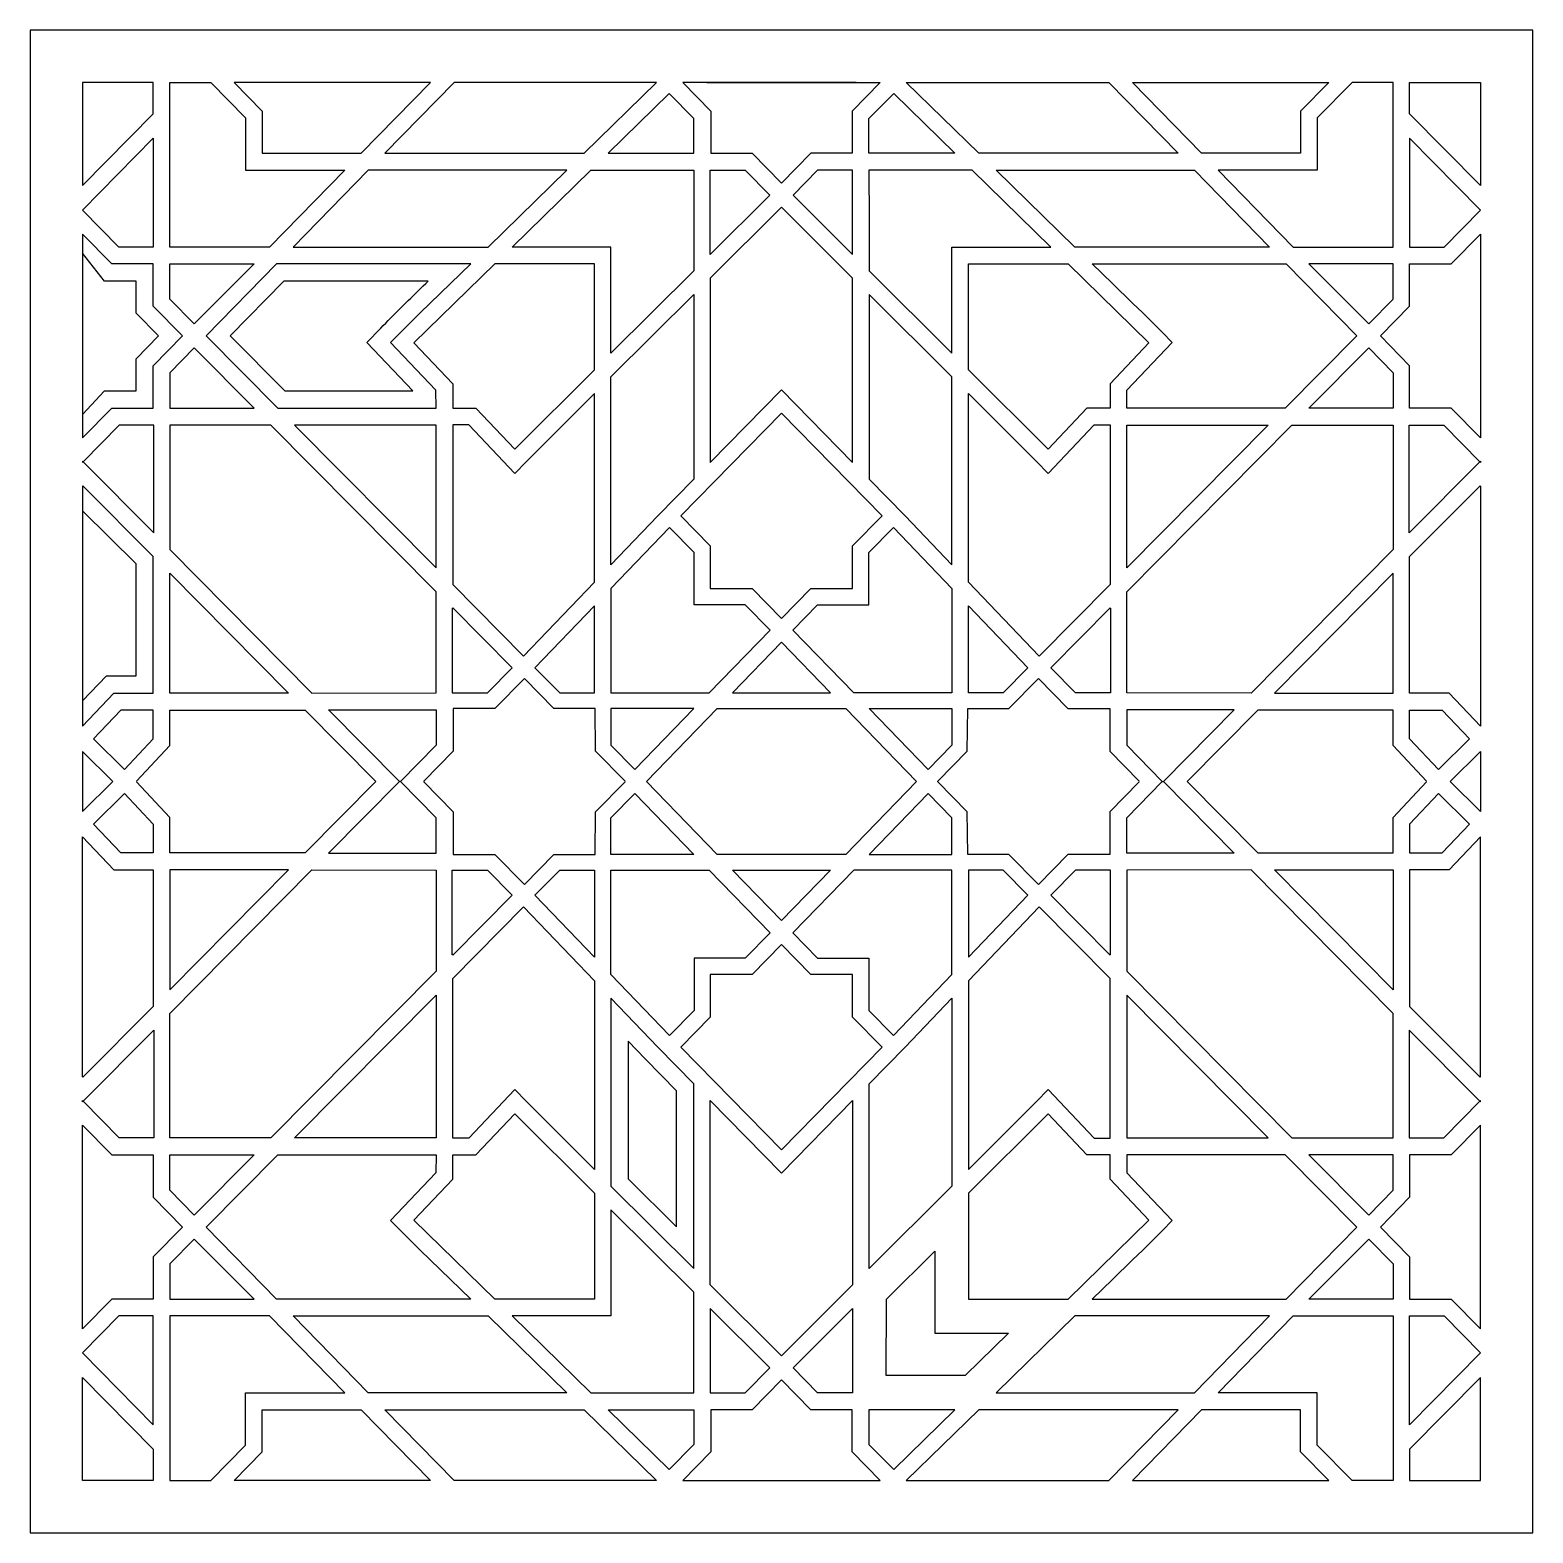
# Model space of a CAD drawing. Extents: x -108 to 108, y -108 to 108.
import ezdxf

# ---------------------------------------------------------------- set-up
doc = ezdxf.new("R2010")
doc.units = 0
doc.layers.add('LAYER_1', color=18, linetype='CONTINUOUS')

msp = doc.modelspace()

# ---------------------------------------------------------------- linework, layer by layer
at = {"layer": 'LAYER_1'}
for points in [[(-107.5, -107.5), (107.5, -107.5), (107.5, 107.5), (-107.5, 107.5)], [(-100, 100), (-100, 85.26), (-89.87, 95.5), (-89.87, 100)], [(-81.65, 100), (-76.66, 94.92), (-76.66, 87.45), (-62.47, 87.45), (-73.24, 76.46), (-87.5, 76.46), (-87.5, 93.91), (-87.52, 100)], [(-78.29, 100), (-74.28, 95.92), (-74.28, 89.87), (-60.11, 89.87), (-50.22, 100)], [(-46.85, 100), (-56.76, 89.87), (-28.25, 89.87), (-17.86, 100)], [(46.84, 100), (56.74, 89.87), (28.24, 89.87), (17.84, 100)], [(78.28, 100), (74.27, 95.92), (74.27, 89.87), (60.1, 89.87), (50.2, 100)], [(81.63, 100), (76.64, 94.92), (76.64, 87.45), (62.46, 87.45), (73.22, 76.46), (87.49, 76.46), (87.49, 93.91), (87.51, 100)], [(99.98, 100), (99.98, 85.26), (89.86, 95.5), (89.86, 100)], [(-12.52, 89.87), (-12.52, 94.85), (-16.08, 98.44), (-24.81, 89.87)], [(12.5, 89.87), (12.5, 94.85), (16.06, 98.44), (24.8, 89.87)], [(-89.88, 76.46), (-94.81, 76.46), (-100, 81.74), (-89.88, 92.03)], [(89.86, 76.46), (94.8, 76.46), (99.98, 81.74), (89.86, 92.03)], [(-30.72, 87.45), (-59.12, 87.45), (-69.85, 76.46), (-41.98, 76.46)], [(-12.56, 73.04), (-24.4, 61.26), (-24.4, 76.46), (-38.55, 76.46), (-27.28, 87.45), (-12.52, 87.45), (-12.55, 80.27), (-12.56, 76.66)], [(-10.19, 75.41), (-10.19, 87.45), (-5.18, 87.45), (-1.68, 83.9)], [(10.18, 75.41), (10.18, 87.45), (5.17, 87.45), (1.66, 83.9)], [(12.55, 73.04), (24.38, 61.26), (24.38, 76.46), (38.53, 76.46), (27.27, 87.45), (12.5, 87.45), (12.53, 80.27), (12.54, 76.66)], [(30.71, 87.45), (59.1, 87.45), (69.83, 76.46), (41.97, 76.46)], [(-0.01, 82.17), (-0.01, 82.17), (-10.19, 72.02), (-10.19, 45.65), (-0.01, 56.05), (10.18, 45.65), (10.18, 72.02), (-0.01, 82.17)], [(-100, 49.16), (-95.81, 53.42), (-89.88, 53.42), (-89.88, 59.47), (-85.69, 63.74), (-89.88, 68), (-89.88, 74.05), (-95.81, 74.05), (-100, 78.31)], [(99.98, 49.16), (95.8, 53.42), (89.86, 53.42), (89.86, 59.47), (85.68, 63.74), (89.86, 68), (89.86, 74.05), (95.8, 74.05), (99.98, 78.31)], [(-100, 52.49), (-96.84, 55.88), (-92.34, 55.88), (-92.34, 60.47), (-89.14, 63.74), (-92.34, 67), (-92.34, 71.58), (-96.84, 71.58), (-100, 75.56)], [(-75.46, 74.05), (-84.01, 65.45), (-87.5, 69.01), (-87.5, 74.05)], [(-44.46, 74.05), (-72.23, 74.05), (-82.32, 63.75), (-72.07, 53.42), (-49.41, 53.42), (-49.44, 55.96), (-55.92, 62.79), (-54.52, 64.21), (-53.11, 65.62), (-51.68, 67.03), (-50.24, 68.44), (-47.35, 71.25)], [(-38.14, 47.55), (-26.77, 58.88), (-26.77, 74.05), (-41.03, 74.05), (-52.58, 62.76), (-47.02, 56.9), (-47.02, 53.42), (-43.72, 53.42)], [(38.13, 47.55), (26.75, 58.88), (26.75, 74.05), (41.01, 74.05), (52.57, 62.76), (47, 56.9), (47, 53.42), (43.7, 53.42)], [(44.45, 74.05), (72.21, 74.05), (82.3, 63.75), (72.06, 53.42), (49.4, 53.42), (49.42, 55.96), (55.91, 62.79), (54.51, 64.21), (53.1, 65.62), (51.67, 67.03), (50.23, 68.44), (47.34, 71.25)], [(75.44, 74.05), (84, 65.45), (87.49, 69.01), (87.49, 74.05)], [(-71.19, 71.58), (-78.86, 63.76), (-71.05, 55.88), (-52.75, 55.88), (-59.34, 62.82), (-57.33, 64.87), (-56.98, 65.23), (-56.62, 65.59), (-56.27, 65.94), (-55.92, 66.3), (-55.56, 66.66), (-55.2, 67.01), (-54.85, 67.37), (-54.49, 67.72), (-54.13, 68.08), (-53.77, 68.43), (-53.41, 68.79), (-53.05, 69.14), (-52.69, 69.5), (-52.32, 69.85), (-51.96, 70.2), (-51.6, 70.56), (-51.24, 70.91), (-50.87, 71.26), (-50.54, 71.58)], [(-12.56, 69.65), (-12.56, 43.24), (-17.69, 38.02), (-24.4, 31), (-24.4, 57.87)], [(12.55, 69.65), (12.55, 43.24), (17.67, 38.02), (24.38, 31), (24.38, 57.87)], [(-75.46, 53.42), (-84.01, 62.02), (-87.5, 58.46), (-87.5, 53.42)], [(75.44, 53.42), (84, 62.02), (87.49, 58.46), (87.49, 53.42)], [(-26.77, 55.5), (-36.48, 45.8), (-36.47, 45.79), (-38.17, 44.08), (-44.74, 51.04), (-47.02, 51.01), (-47.02, 28.16), (-36.89, 17.94), (-26.77, 28.51)], [(26.75, 55.5), (36.47, 45.8), (36.46, 45.79), (38.15, 44.08), (44.73, 51.04), (47, 51.01), (47, 28.16), (36.88, 17.94), (26.75, 28.51)], [(-0.01, 23.33), (-0.01, 23.33), (4.2, 27.62), (10.18, 27.62), (10.18, 33.71), (14.39, 38.02), (-0.01, 52.71), (-0.01, 52.7), (-0.01, 52.71), (-14.4, 38.02), (-10.19, 33.71), (-10.19, 27.62), (-4.22, 27.62), (-0.01, 23.33)], [(-89.81, 35.57), (-89.81, 51), (-94.74, 51), (-99.9, 45.72), (-100, 45.81), (-100, 45.62), (-99.9, 45.72)], [(-73.05, 51), (-87.5, 51), (-87.5, 33.17), (-67.19, 12.66), (-49.39, 12.67), (-49.39, 27.14)], [(-49.39, 51), (-69.65, 51), (-49.39, 30.55)], [(73.03, 51), (87.49, 51), (87.49, 33.17), (67.17, 12.66), (49.38, 12.67), (49.38, 27.14)], [(49.38, 51), (69.63, 51), (49.38, 30.55)], [(89.8, 35.57), (89.8, 51), (94.73, 51), (99.89, 45.72), (99.98, 45.81), (99.98, 45.62), (99.89, 45.72)], [(-100, 7.91), (-95.51, 12.66), (-89.88, 12.66), (-89.88, 27.74), (-89.88, 32.18), (-99.97, 42.29), (-100, 42.27)], [(99.98, 7.91), (95.5, 12.66), (89.86, 12.66), (89.86, 27.74), (89.86, 32.18), (99.96, 42.29), (99.98, 42.27)], [(-92.34, 15.12), (-92.34, 31.16), (-100, 38.7), (-100, 11.53), (-96.58, 15.12)], [(-1.63, 21.65), (-5.18, 25.26), (-12.5, 25.26), (-12.5, 32.74), (-16.04, 36.36), (-24.4, 27.62), (-24.4, 12.67), (-10.37, 12.67)], [(1.61, 21.65), (5.17, 25.26), (12.49, 25.26), (12.49, 32.74), (16.03, 36.36), (24.38, 27.62), (24.38, 12.67), (10.35, 12.67)], [(-87.5, 29.79), (-70.55, 12.66), (-87.5, 12.66), (-87.5, 27.74)], [(87.49, 29.79), (70.54, 12.66), (87.49, 12.66), (87.49, 27.74)], [(-38.53, 16.28), (-47.02, 24.84), (-47.02, 24.74), (-47.09, 24.81), (-47.09, 12.67), (-42.07, 12.67)], [(-26.77, 12.67), (-26.77, 25.15), (-35.27, 16.28), (-31.72, 12.67)], [(26.75, 12.67), (26.75, 25.15), (35.25, 16.28), (31.71, 12.67)], [(38.52, 16.28), (47, 24.84), (47, 24.74), (47.07, 24.81), (47.07, 12.67), (42.06, 12.67)], [(-0.01, 19.89), (0, 19.91), (-7.02, 12.67), (-0.01, 12.67), (7.01, 12.67), (-0.01, 19.91)], [(-51.15, 0), (-51.19, -0.04), (-46.96, -4.33), (-46.96, -10.43), (-40.99, -10.43), (-36.77, -14.74), (-32.56, -10.43), (-26.65, -10.43), (-26.59, -4.33), (-22.36, -0.04), (-22.4, 0), (-22.36, 0.04), (-26.59, 4.33), (-26.65, 10.43), (-32.56, 10.43), (-36.77, 14.74), (-40.99, 10.43), (-46.96, 10.43), (-46.96, 4.33), (-51.19, 0.04)], [(51.14, 0), (51.18, -0.04), (46.95, -4.33), (46.95, -10.43), (40.98, -10.43), (36.76, -14.74), (32.54, -10.43), (26.64, -10.43), (26.58, -4.33), (22.35, -0.04), (22.38, 0), (22.35, 0.04), (26.58, 4.33), (26.64, 10.43), (32.54, 10.43), (36.76, 14.74), (40.98, 10.43), (46.95, 10.43), (46.95, 4.33), (51.18, 0.04)], [(-98.42, 6.08), (-94, 1.74), (-89.88, 6.09), (-89.88, 10.22), (-94.51, 10.22)], [(-92.23, 0), (-92.29, 0.06), (-87.5, 5.14), (-87.5, 10.22), (-68.16, 10.22), (-58.04, 0), (-68.16, -10.22), (-87.5, -10.22), (-87.5, -5.14), (-92.29, -0.06)], [(-54.66, 0), (-64.8, 10.23), (-49.39, 10.23), (-49.39, 5.19), (-54.5, 0)], [(-12.54, 10.43), (-24.4, 10.43), (-24.4, 5.19), (-21, 1.74)], [(-0.01, 10.43), (-0.01, 10.43), (9.18, 10.43), (19.32, 0), (9.18, -10.43), (-0.01, -10.43), (-9.2, -10.43), (-19.33, 0), (-9.2, 10.43)], [(12.53, 10.43), (24.38, 10.43), (24.38, 5.19), (20.99, 1.74)], [(54.65, 0), (64.78, 10.23), (49.38, 10.23), (49.38, 5.19), (54.48, 0)], [(92.21, 0), (92.28, 0.06), (87.49, 5.14), (87.49, 10.22), (68.15, 10.22), (58.02, 0), (68.15, -10.22), (87.49, -10.22), (87.49, -5.14), (92.28, -0.06)], [(98.41, 6.08), (93.98, 1.74), (89.86, 6.09), (89.86, 10.22), (94.5, 10.22)], [(-100, 0), (-100, -4.27), (-95.65, 0), (-100, 4.27)], [(99.98, 0), (99.98, -4.27), (95.64, 0), (99.98, 4.27)], [(-98.42, -6.08), (-94, -1.74), (-89.88, -6.09), (-89.88, -10.22), (-94.51, -10.22)], [(-54.66, 0), (-64.8, -10.23), (-49.39, -10.23), (-49.39, -5.19), (-54.5, 0)], [(-12.54, -10.43), (-24.4, -10.43), (-24.4, -5.19), (-21, -1.74)], [(12.53, -10.43), (24.38, -10.43), (24.38, -5.19), (20.99, -1.74)], [(54.65, 0), (64.78, -10.23), (49.38, -10.23), (49.38, -5.19), (54.48, 0)], [(98.41, -6.08), (93.98, -1.74), (89.86, -6.09), (89.86, -10.22), (94.5, -10.22)], [(-100, -7.91), (-95.51, -12.66), (-89.88, -12.66), (-89.88, -27.74), (-89.88, -32.18), (-99.97, -42.29), (-100, -42.27)], [(99.98, -7.91), (95.5, -12.66), (89.86, -12.66), (89.86, -27.74), (89.86, -32.18), (99.96, -42.29), (99.98, -42.27)], [(-87.5, -29.79), (-70.55, -12.66), (-87.5, -12.66), (-87.5, -27.74)], [(-73.05, -51), (-87.5, -51), (-87.5, -33.17), (-67.19, -12.66), (-49.39, -12.67), (-49.39, -27.14)], [(-38.53, -16.28), (-47.02, -24.84), (-47.02, -24.74), (-47.09, -24.81), (-47.09, -12.67), (-42.07, -12.67)], [(-26.77, -12.67), (-26.77, -25.15), (-35.27, -16.28), (-31.72, -12.67)], [(-1.63, -21.65), (-5.18, -25.26), (-12.5, -25.26), (-12.5, -32.74), (-16.04, -36.35), (-24.4, -27.62), (-24.4, -12.67), (-10.37, -12.67)], [(-0.01, -19.89), (0, -19.9), (-7.02, -12.67), (-0.01, -12.67), (7.01, -12.67), (-0.01, -19.9)], [(1.61, -21.65), (5.17, -25.26), (12.49, -25.26), (12.49, -32.74), (16.03, -36.35), (24.38, -27.62), (24.38, -12.67), (10.35, -12.67)], [(26.75, -12.67), (26.75, -25.15), (35.25, -16.28), (31.71, -12.67)], [(38.52, -16.28), (47, -24.84), (47, -24.74), (47.07, -24.81), (47.07, -12.67), (42.06, -12.67)], [(73.03, -51), (87.49, -51), (87.49, -33.17), (67.17, -12.66), (49.38, -12.67), (49.38, -27.14)], [(87.49, -29.79), (70.54, -12.66), (87.49, -12.66), (87.49, -27.74)], [(-26.77, -55.5), (-36.48, -45.8), (-36.47, -45.79), (-38.17, -44.08), (-44.74, -51.03), (-47.02, -51.01), (-47.02, -28.16), (-36.89, -17.94), (-26.77, -28.51)], [(26.75, -55.5), (36.47, -45.8), (36.46, -45.79), (38.15, -44.08), (44.73, -51.03), (47, -51.01), (47, -28.16), (36.88, -17.94), (26.75, -28.51)], [(-0.01, -52.7), (-0.01, -52.71), (14.39, -38.01), (10.18, -33.71), (10.18, -27.62), (4.2, -27.62), (-0.01, -23.33), (-0.01, -23.33), (-0.01, -23.33), (-4.22, -27.62), (-10.19, -27.62), (-10.19, -33.71), (-14.4, -38.01), (-0.01, -52.71)], [(-49.39, -51), (-69.65, -51), (-49.39, -30.55)], [(-12.56, -69.65), (-12.56, -43.24), (-17.69, -38.01), (-24.4, -31), (-24.4, -57.87)], [(12.55, -69.65), (12.55, -43.24), (17.67, -38.01), (24.38, -31), (24.38, -57.87)], [(49.38, -51), (69.63, -51), (49.38, -30.55)], [(-89.81, -35.57), (-89.81, -51), (-94.74, -51), (-99.9, -45.72), (-100, -45.81), (-100, -45.62), (-99.9, -45.72)], [(89.8, -35.57), (89.8, -51), (94.73, -51), (99.89, -45.72), (99.98, -45.81), (99.98, -45.62), (99.89, -45.72)], [(-15.02, -63.73), (-15.02, -44.24), (-19.46, -39.73), (-21.93, -37.13), (-21.93, -56.84)], [(-0.01, -82.17), (-0.01, -82.17), (-10.19, -72.02), (-10.19, -45.64), (-0.01, -56.05), (10.18, -45.64), (10.18, -72.02), (-0.01, -82.17)], [(-100, -49.16), (-95.81, -53.42), (-89.88, -53.42), (-89.88, -59.47), (-85.69, -63.74), (-89.88, -68), (-89.88, -74.04), (-95.81, -74.04), (-100, -78.31)], [(-38.14, -47.55), (-26.77, -58.88), (-26.77, -74.04), (-41.03, -74.04), (-52.58, -62.76), (-47.02, -56.9), (-47.02, -53.42), (-43.72, -53.42)], [(38.13, -47.55), (26.75, -58.88), (26.75, -74.04), (41.01, -74.04), (52.57, -62.76), (47, -56.9), (47, -53.42), (43.7, -53.42)], [(99.98, -49.16), (95.8, -53.42), (89.86, -53.42), (89.86, -59.47), (85.68, -63.74), (89.86, -68), (89.86, -74.04), (95.8, -74.04), (99.98, -78.31)], [(-75.46, -53.42), (-84.01, -62.02), (-87.5, -58.46), (-87.5, -53.42)], [(-44.46, -74.04), (-72.23, -74.04), (-82.32, -63.75), (-72.07, -53.42), (-49.41, -53.42), (-49.44, -55.96), (-55.92, -62.79), (-54.52, -64.21), (-53.11, -65.62), (-51.68, -67.03), (-50.24, -68.44), (-47.35, -71.25)], [(44.45, -74.04), (72.21, -74.04), (82.3, -63.75), (72.06, -53.42), (49.4, -53.42), (49.42, -55.96), (55.91, -62.79), (54.51, -64.21), (53.1, -65.62), (51.67, -67.03), (50.23, -68.44), (47.34, -71.25)], [(75.44, -53.42), (84, -62.02), (87.49, -58.46), (87.49, -53.42)], [(-12.56, -73.04), (-24.4, -61.26), (-24.4, -76.46), (-38.55, -76.46), (-27.28, -87.45), (-12.52, -87.45), (-12.55, -80.27), (-12.56, -76.66)], [(-75.46, -74.05), (-84.01, -65.45), (-87.5, -69.01), (-87.5, -74.05)], [(75.44, -74.05), (84, -65.45), (87.49, -69.01), (87.49, -74.05)], [(14.97, -84.99), (14.98, -84.69), (14.98, -84.01), (14.98, -83.33), (14.98, -82.64), (14.99, -81.96), (14.99, -81.28), (14.99, -80.59), (14.99, -79.91), (15, -79.23), (15, -78.54), (15, -77.86), (15, -77.17), (15, -76.48), (15.01, -75.8), (15.01, -75.11), (15.01, -74.42), (15.01, -74.06), (21.92, -67.18), (21.92, -78.92), (32.49, -78.92), (26.27, -84.99)], [(-89.88, -76.46), (-94.81, -76.46), (-100, -81.74), (-89.88, -92.03)], [(-81.65, -100), (-76.66, -94.92), (-76.66, -87.45), (-62.47, -87.45), (-73.24, -76.46), (-87.5, -76.46), (-87.5, -93.91), (-87.52, -100)], [(-30.72, -87.45), (-59.12, -87.45), (-69.85, -76.46), (-41.98, -76.46)], [(-10.19, -75.41), (-10.19, -87.45), (-5.18, -87.45), (-1.68, -83.9)], [(10.18, -75.41), (10.18, -87.45), (5.17, -87.45), (1.66, -83.9)], [(30.71, -87.45), (59.1, -87.45), (69.83, -76.46), (41.97, -76.46)], [(81.63, -100), (76.64, -94.92), (76.64, -87.45), (62.46, -87.45), (73.22, -76.46), (87.49, -76.46), (87.49, -93.91), (87.51, -100)], [(89.86, -76.46), (94.8, -76.46), (99.98, -81.74), (89.86, -92.03)], [(-100, -100), (-100, -85.26), (-89.87, -95.5), (-89.87, -100)], [(-0.01, -85.61), (-0.01, -85.61), (-4.2, -89.87), (-10.11, -89.87), (-10.11, -95.92), (-14.13, -100), (-0.01, -100), (14.11, -100), (10.1, -95.92), (10.1, -89.87), (4.18, -89.87), (-0.01, -85.61)], [(99.98, -100), (99.98, -85.26), (89.86, -95.5), (89.86, -100)], [(-78.29, -100), (-74.28, -95.92), (-74.28, -89.87), (-60.11, -89.87), (-50.22, -100)], [(-46.85, -100), (-56.76, -89.87), (-28.25, -89.87), (-17.86, -100)], [(-12.52, -89.87), (-12.52, -94.85), (-16.08, -98.44), (-24.81, -89.87)], [(12.5, -89.87), (12.5, -94.85), (16.06, -98.44), (24.8, -89.87)], [(46.84, -100), (56.74, -89.87), (28.24, -89.87), (17.84, -100)], [(78.28, -100), (74.27, -95.92), (74.27, -89.87), (60.1, -89.87), (50.2, -100)]]:
    msp.add_lwpolyline(points, close=True, dxfattribs=at)
for points in [[(-10.68, 100), (-0.01, 100), (-14.13, 100), (-10.11, 95.92), (-10.11, 89.87), (-4.2, 89.87), (-0.01, 85.61), (-0.01, 85.62)], [(10.66, 100), (-0.01, 100), (14.11, 100), (10.1, 95.92), (10.1, 89.87), (4.18, 89.87), (-0.01, 85.61), (-0.01, 85.62)]]:
    msp.add_lwpolyline(points, dxfattribs=at)

doc.saveas('drawing.dxf')
